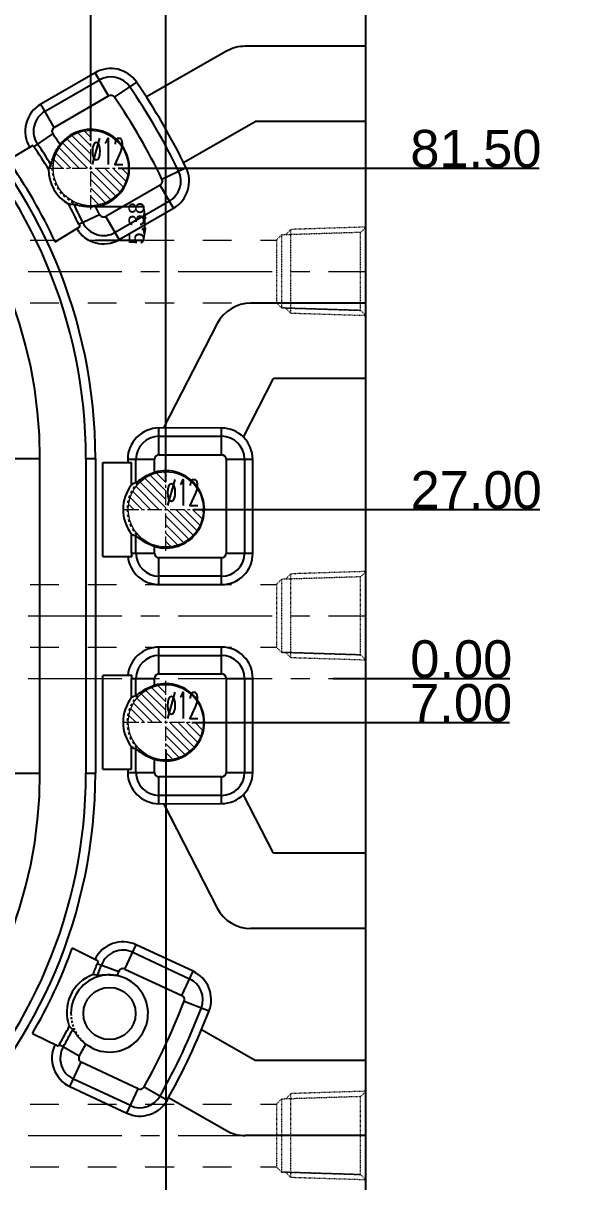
# Model space of a CAD drawing. Header units: millimetres. Extents: x 2704 to 3376, y 1494 to 1982.
# Drawn here: x 3113.9 to 3200.8, y 1663.3 to 1848.3 of the extents above; entities that cross this region are included whole.
import ezdxf
from ezdxf.enums import TextEntityAlignment as Align

# ---------------------------------------------------------------- set-up
doc = ezdxf.new("R2010")
doc.units = ezdxf.units.MM
doc.linetypes.add('CENTER', pattern=[0.6, 0.375, -0.075, 0.075, -0.075])
doc.linetypes.add('HIDDEN', pattern=[0.2, 0.1, -0.1])
for name, color, linetype, lineweight in [('center', 1, 'CENTER', 9), ('cool', 153, 'HIDDEN', 9), ('dim', 82, 'Continuous', 9), ('epin', 13, 'Continuous', 9)]:
    doc.layers.add(name, color=color, linetype=linetype, lineweight=lineweight)
doc.layers.add('DEFAULT_2', color=8, linetype='HIDDEN')
doc.styles.get("Standard").update_dxf_attribs({"font": 'arial.ttf'})
doc.styles.add('TXT05', font='txt.shx', dxfattribs={"width": 0.5, "bigfont": 'gbcbig.shx'})
doc.dimstyles.new('mold', dxfattribs={"dimtxt": 10, "dimasz": 5, "dimexe": 0, "dimexo": 0, "dimgap": 0, "dimtad": 1, "dimzin": 1, "dimdsep": 46, "dimtxsty": 'Standard', "dimcen": 0, "dimclrd": 4, "dimclre": 4, "dimclrt": 6, "dimazin": 0, "dimtfac": 1, "dimtofl": 0, "dimtmove": 0, "dimatfit": 3, "dimfxl": 0, "dimarcsym": 0})

# ---------------------------------------------------------------- blocks, each defined once
blk = doc.blocks.new('cool_jt_f12')
at = {"layer": 'cool', "ltscale": 0.3}
for p, q in [((0, 7.0785), (0.856, 6.2225)), ((0, 7.0785), (12, 6.7035)), ((0.856, 6.2225), (0.856, -6.2225)), ((13.5, 5.827375), (0.856, 6.2225)), ((0.856, 6.2225), (13.5, 5.827375)), ((12, 6.7035), (12.856, 5.8475)), ((12, 6.7035), (12, -6.7035)), ((14.327375, 5), (13.5, 5.827375)), ((13.5, -5.827375), (13.5, 5.827375)), ((14.327375, -5), (14.327375, 5)), ((13.5, -5.827375), (14.327375, -5)), ((0.856, -6.2225), (0, -7.0785)), ((0, -7.0785), (12, -6.7035)), ((0.856, -6.2225), (13.5, -5.827375)), ((12, -6.7035), (12.856, -5.8475))]:
    blk.add_line(p, q, dxfattribs=at)
blk = doc.blocks.new('7')
at = {"layer": 'cool', "ltscale": 46}
for p, q in [((-1665.25, -2312.72), (-1303.91, -2312.72)), ((-1665.25, -2322.72), (-1303.91, -2322.72))]:
    blk.add_line(p, q, dxfattribs=at)
at = {"layer": 'cool', "color": 1, "linetype": 'CENTER', "ltscale": 40}
blk.add_line((-1679.58, -2317.72), (-1289.58, -2317.72), dxfattribs=at)
at = {"layer": 'cool', "ltscale": 0.932966, "rotation": 180}
blk.add_blockref('cool_jt_f12', (-1289.58, -2317.72), dxfattribs=at)
blk = doc.blocks.new('*D70')
at = {"layer": 'Defpoints', "color": 0, "transparency": 16777216}
for p in [(2973.67, 1743.63), (3163.38, 1743.63), (3176.12, 1743.63)]:
    blk.add_point(p, dxfattribs=at)
at = {"layer": 'dim', "color": 4, "lineweight": -2, "transparency": 16777216}
blk.add_line((3163.38, 1743.63), (3191.68, 1743.63), dxfattribs=at)
at = {"layer": 'dim', "color": 6, "transparency": 16777216, "insert": (3183.9, 1746.7), "char_height": 6, "attachment_point": 5}
blk.add_mtext('0.00', dxfattribs=at)
blk = doc.blocks.new('*D108')
at = {"layer": 'Defpoints', "color": 0, "transparency": 16777216}
for p in [(2973.67, 1743.63), (3140.84, 1736.63), (3176.12, 1736.63)]:
    blk.add_point(p, dxfattribs=at)
at = {"layer": 'dim', "color": 4, "lineweight": -2, "transparency": 16777216}
blk.add_line((3140.84, 1736.63), (3191.63, 1736.63), dxfattribs=at)
at = {"layer": 'dim', "color": 6, "transparency": 16777216, "insert": (3183.88, 1739.7), "char_height": 6, "attachment_point": 5}
blk.add_mtext('7.00', dxfattribs=at)
blk = doc.blocks.new('*D113')
at = {"layer": 'Defpoints', "color": 0, "transparency": 16777216}
for p in [(2973.67, 1743.63), (3122.02, 1618.63), (3176.12, 1618.63)]:
    blk.add_point(p, dxfattribs=at)
at = {"layer": 'dim', "color": 4, "lineweight": -2, "transparency": 16777216}
blk.add_line((3122.02, 1618.63), (3200.44, 1618.63), dxfattribs=at)
at = {"layer": 'dim', "color": 6, "transparency": 16777216, "insert": (3188.28, 1621.7), "char_height": 6, "attachment_point": 5}
blk.add_mtext('125.00', dxfattribs=at)
blk = doc.blocks.new('*D115')
at = {"layer": 'Defpoints', "color": 0, "transparency": 16777216}
for p in [(3141.07, 1770.63), (3176.12, 1770.63), (2973.67, 1743.63)]:
    blk.add_point(p, dxfattribs=at)
at = {"layer": 'dim', "color": 4, "lineweight": -2, "transparency": 16777216}
blk.add_line((3141.07, 1770.63), (3196.45, 1770.63), dxfattribs=at)
at = {"layer": 'dim', "color": 6, "transparency": 16777216, "insert": (3186.28, 1773.7), "char_height": 6, "attachment_point": 5}
blk.add_mtext('27.00', dxfattribs=at)
blk = doc.blocks.new('*D117')
at = {"layer": 'Defpoints', "color": 0, "transparency": 16777216}
for p in [(3129.07, 1825.13), (3176.12, 1825.13), (2973.67, 1743.63)]:
    blk.add_point(p, dxfattribs=at)
at = {"layer": 'dim', "color": 4, "lineweight": -2, "transparency": 16777216}
blk.add_line((3129.07, 1825.13), (3196.35, 1825.13), dxfattribs=at)
at = {"layer": 'dim', "color": 6, "transparency": 16777216, "insert": (3186.24, 1828.2), "char_height": 6, "attachment_point": 5}
blk.add_mtext('81.50', dxfattribs=at)
blk = doc.blocks.new('*D118')
at = {"layer": 'Defpoints', "color": 0, "transparency": 16777216}
for p in [(3094.07, 1859.13), (3176.12, 1859.13), (2973.67, 1743.63)]:
    blk.add_point(p, dxfattribs=at)
at = {"layer": 'dim', "color": 4, "lineweight": -2, "transparency": 16777216}
blk.add_line((3094.07, 1859.13), (3200.44, 1859.13), dxfattribs=at)
at = {"layer": 'dim', "color": 6, "transparency": 16777216, "insert": (3188.28, 1862.2), "char_height": 6, "attachment_point": 5}
blk.add_mtext('115.50', dxfattribs=at)
blk = doc.blocks.new('*D119')
at = {"layer": 'Defpoints', "color": 0, "transparency": 16777216}
for p in [(2998.07, 1871.13), (3176.12, 1871.13), (2973.67, 1743.63)]:
    blk.add_point(p, dxfattribs=at)
at = {"layer": 'dim', "color": 4, "lineweight": -2, "transparency": 16777216}
blk.add_line((2998.07, 1871.13), (3200.44, 1871.13), dxfattribs=at)
at = {"layer": 'dim', "color": 6, "transparency": 16777216, "insert": (3188.28, 1874.2), "char_height": 6, "attachment_point": 5}
blk.add_mtext('127.50', dxfattribs=at)
blk = doc.blocks.new('*D124')
at = {"layer": 'Defpoints', "color": 0, "transparency": 16777216}
for p in [(3124.67, 1918.36), (3124.67, 1829.53), (2973.67, 1743.63)]:
    blk.add_point(p, dxfattribs=at)
at = {"layer": 'dim', "color": 4, "lineweight": -2, "transparency": 16777216}
blk.add_line((3124.67, 1829.53), (3124.67, 1942.68), dxfattribs=at)
at = {"layer": 'dim', "color": 6, "transparency": 16777216, "insert": (3121.61, 1930.52), "char_height": 6, "attachment_point": 5, "rotation": 90}
blk.add_mtext('151.00', dxfattribs=at)
blk = doc.blocks.new('*D126')
at = {"layer": 'Defpoints', "color": 0, "transparency": 16777216}
for p in [(3136.67, 1918.36), (3136.67, 1775.03), (2973.67, 1743.63)]:
    blk.add_point(p, dxfattribs=at)
at = {"layer": 'dim', "color": 4, "lineweight": -2, "transparency": 16777216}
blk.add_line((3136.67, 1775.03), (3136.67, 1942.68), dxfattribs=at)
at = {"layer": 'dim', "color": 6, "transparency": 16777216, "insert": (3133.6, 1930.52), "char_height": 6, "attachment_point": 5, "rotation": 90}
blk.add_mtext('163.00', dxfattribs=at)
blk = doc.blocks.new('*D132')
at = {"layer": 'Defpoints', "color": 0, "transparency": 16777216}
for p in [(2973.67, 1743.63), (3136.67, 1732.23), (3136.67, 1566.76)]:
    blk.add_point(p, dxfattribs=at)
at = {"layer": 'dim', "color": 4, "lineweight": -2, "transparency": 16777216}
blk.add_line((3136.67, 1732.23), (3136.67, 1542.44), dxfattribs=at)
at = {"layer": 'dim', "color": 6, "transparency": 16777216, "insert": (3133.6, 1554.6), "char_height": 6, "attachment_point": 5, "rotation": 90}
blk.add_mtext('163.00', dxfattribs=at)
blk = doc.blocks.new('*D133')
at = {"layer": 'Defpoints', "color": 0, "transparency": 16777216}
for p in [(3125.46, 1819.01), (3125.46, 1813.63), (3133.25, 1813.63)]:
    blk.add_point(p, dxfattribs=at)
at = {"layer": 'dim', "color": 4, "linetype": 'Continuous', "lineweight": -2, "transparency": 16777216}
for p, q in [((3125.46, 1819.01), (3133.25, 1819.01)), ((3133.25, 1817.01), (3133.25, 1815.63)), ((3125.46, 1813.63), (3133.25, 1813.63))]:
    blk.add_line(p, q, dxfattribs=at)
at = {"layer": 'dim', "color": 4, "transparency": 16777216}
for points in [[(3132.92, 1817.01), (3133.59, 1817.01), (3133.25, 1819.01)], [(3132.92, 1815.63), (3133.59, 1815.63), (3133.25, 1813.63)]]:
    blk.add_solid(points, dxfattribs=at)
at = {"layer": 'dim', "color": 6, "transparency": 16777216, "insert": (3131.98, 1816.32), "char_height": 2.5, "attachment_point": 5, "rotation": 90}
blk.add_mtext('5.38', dxfattribs=at)
blk = doc.blocks.new('epin_ejp_12')
at = {"layer": 'epin'}
h = blk.add_hatch(dxfattribs=at)
h.set_pattern_fill('_ANSI31', color=123, scale=0.3, angle=90)
h.set_pattern_definition([(135, (-2810.66975, -1736.6349), (-0.6735192, -0.6735192), [])])
h.paths.add_polyline_path([(0, 6, 0.414214), (-6, 0), (0, 0)])
h.paths.add_polyline_path([(6, 0), (0, 0), (0, -6, 0.414214)])
at = {"layer": 'epin', "color": 1, "linetype": 'CENTER', "ltscale": 6.096}
for p, q in [((0, -6.6), (0, 6.6)), ((-6.6, 0), (6.6, 0))]:
    blk.add_line(p, q, dxfattribs=at)
at = {"layer": 'epin'}
blk.add_circle((0, 0), 6, dxfattribs=at)
at = {"layer": 'epin', "color": 6, "style": 'TXT05', "width": 0.5}
blk.add_text('%%c12', height=4.2, dxfattribs=at).set_placement((2.69, 2.7), align=Align.MIDDLE)

msp = doc.modelspace()

# ---------------------------------------------------------------- linework, layer by layer
at = {"color": 7, "linetype": 'Continuous'}
for p, q in [((3168.67, 1625.635), (3168.67, 1861.635)), ((3146.39, 1843.802), (3133.586, 1836.494)), ((3168.67, 1844.591), (3149.364, 1844.591)), ((3125.388, 1840.369), (3116.7, 1835.353)), ((3117.363, 1834.204), (3126.051, 1839.22)), ((3127.528, 1836.662), (3125.388, 1840.369)), ((3128.482, 1836.444), (3132.017, 1838.859)), ((3118.841, 1831.646), (3127.528, 1836.662)), ((3118.841, 1831.646), (3116.7, 1835.353)), ((3139.494, 1826.049), (3150.956, 1832.591)), ((3168.67, 1832.591), (3150.956, 1832.591)), ((3115.595, 1828.517), (3118.61, 1830.612)), ((3115.433, 1828.772), (3111.45, 1826.4)), ((3136.057, 1823.375), (3139.909, 1825.242)), ((3135.77, 1822.438), (3127.084, 1817.423)), ((3137.91, 1818.731), (3135.77, 1822.438)), ((3137.247, 1819.879), (3128.562, 1814.865)), ((3122.759, 1816.163), (3126.075, 1817.738)), ((3129.225, 1813.716), (3127.084, 1817.423)), ((3129.225, 1813.716), (3137.91, 1818.731)), ((3118.973, 1813.379), (3122.96, 1815.794)), ((3168.67, 1803.558), (3150.229, 1803.558)), ((3144.893, 1800.303), (3136.32, 1783.635)), ((3149.071, 1782.191), (3153.89, 1791.558)), ((3168.67, 1791.558), (3153.89, 1791.558)), ((3145.581, 1783.617), (3135.581, 1783.635)), ((3135.581, 1779.354), (3135.581, 1783.635)), ((3135.581, 1782.309), (3145.581, 1782.309)), ((3145.581, 1779.354), (3145.581, 1783.617)), ((3110.779, 1778.76), (3116.552, 1778.76)), ((3116.552, 1728.51), (3116.552, 1778.76)), ((3123.906, 1778.76), (3125.412, 1778.76)), ((3123.906, 1778.76), (3123.906, 1728.51)), ((3125.412, 1778.76), (3125.412, 1728.51)), ((3126.581, 1778.135), (3131.191, 1778.135)), ((3126.581, 1763.135), (3126.581, 1778.135)), ((3130.581, 1778.635), (3134.862, 1778.635)), ((3130.581, 1778.635), (3130.581, 1778.135)), ((3131.191, 1774.573), (3131.191, 1778.135)), ((3131.908, 1774.898), (3131.908, 1778.635)), ((3134.862, 1776.539), (3134.862, 1778.635)), ((3135.581, 1779.354), (3145.581, 1779.354)), ((3146.301, 1778.635), (3150.581, 1778.635)), ((3146.301, 1778.635), (3146.301, 1763.635)), ((3149.255, 1778.635), (3149.255, 1763.635)), ((3150.581, 1763.635), (3150.581, 1778.635)), ((3131.191, 1763.635), (3131.191, 1766.697)), ((3131.908, 1763.635), (3131.908, 1766.371)), ((3131.191, 1763.635), (3134.862, 1763.635)), ((3134.862, 1763.635), (3134.862, 1764.731)), ((3146.301, 1763.635), (3150.581, 1763.635)), ((3126.581, 1763.135), (3131.224, 1763.135)), ((3145.581, 1762.915), (3135.581, 1762.915)), ((3135.581, 1758.635), (3135.581, 1762.915)), ((3145.581, 1758.635), (3145.581, 1762.915)), ((3145.581, 1759.961), (3135.581, 1759.961)), ((3135.581, 1758.635), (3145.581, 1758.635)), ((3145.581, 1748.635), (3135.581, 1748.635)), ((3135.581, 1744.354), (3135.581, 1748.635)), ((3145.581, 1744.354), (3145.581, 1748.635)), ((3135.581, 1747.309), (3145.581, 1747.309)), ((3131.224, 1744.135), (3126.581, 1744.135)), ((3126.581, 1729.135), (3126.581, 1744.135)), ((3131.191, 1743.635), (3134.862, 1743.635)), ((3131.191, 1740.573), (3131.191, 1743.635)), ((3131.908, 1740.898), (3131.908, 1743.635)), ((3134.862, 1742.539), (3134.862, 1743.635)), ((3135.581, 1744.354), (3145.581, 1744.354)), ((3146.301, 1743.635), (3150.581, 1743.635)), ((3146.301, 1743.635), (3146.301, 1728.635)), ((3149.255, 1743.635), (3149.255, 1728.635)), ((3150.581, 1728.635), (3150.581, 1743.635)), ((3131.191, 1729.135), (3131.191, 1732.697)), ((3131.908, 1728.635), (3131.908, 1732.371)), ((3134.862, 1728.635), (3134.862, 1730.731)), ((3110.779, 1728.51), (3116.552, 1728.51)), ((3123.906, 1728.51), (3125.412, 1728.51)), ((3126.581, 1729.135), (3131.191, 1729.135)), ((3130.581, 1729.135), (3130.581, 1728.635)), ((3130.581, 1728.635), (3134.862, 1728.635)), ((3146.301, 1728.635), (3150.581, 1728.635)), ((3145.581, 1727.915), (3135.581, 1727.915)), ((3135.581, 1723.635), (3135.581, 1727.915)), ((3145.581, 1723.653), (3145.581, 1727.915)), ((3145.581, 1724.961), (3135.581, 1724.961)), ((3153.89, 1715.712), (3149.08, 1725.063)), ((3135.581, 1723.635), (3145.581, 1723.653)), ((3136.311, 1723.653), (3144.893, 1706.967)), ((3168.67, 1715.712), (3153.89, 1715.712)), ((3168.67, 1703.712), (3150.229, 1703.712)), ((3125.887, 1698.497), (3121.705, 1700.555)), ((3130.138, 1697.233), (3131.947, 1701.113)), ((3141.036, 1696.874), (3131.947, 1701.113)), ((3131.387, 1699.911), (3140.476, 1695.672)), ((3125.719, 1698.112), (3129.16, 1696.832)), ((3130.138, 1697.233), (3139.227, 1692.995)), ((3139.227, 1692.995), (3141.036, 1696.874)), ((3139.596, 1692.086), (3143.596, 1690.562)), ((3150.956, 1682.635), (3142.385, 1687.527)), ((3115.346, 1686.928), (3119.52, 1684.912)), ((3119.66, 1685.181), (3122.845, 1683.356)), ((3121.356, 1678.467), (3123.165, 1682.346)), ((3132.257, 1678.107), (3123.165, 1682.346)), ((3168.67, 1682.635), (3150.956, 1682.635)), ((3121.356, 1678.467), (3130.448, 1674.227)), ((3131.009, 1675.429), (3121.917, 1679.669)), ((3133.188, 1678.406), (3136.92, 1676.309)), ((3130.448, 1674.227), (3132.257, 1678.107)), ((3137.125, 1676.712), (3146.39, 1671.424)), ((3168.67, 1670.635), (3149.364, 1670.635))]:
    msp.add_line(p, q, dxfattribs=at)
msp.add_circle((3127.67, 1690.135), 4.167, dxfattribs=at)
for centre, radius, start, end in [((3044.02, 1778.76), 81.393, 0, 90), ((3044.02, 1778.76), 79.886, 0, 90), ((3044.02, 1778.76), 72.532, 0, 90), ((3149.364, 1838.591), 6, 90, 119.71609), ((3127.888, 1836.039), 5, 34.33151, 120), ((3127.888, 1836.039), 3.674, 34.33151, 120), ((3044.02, 1778.76), 105.235, 25.86157, 34.33151), ((3044.02, 1778.76), 106.544, 25.86157, 34.33151), ((3127.888, 1836.039), 0.719, 34.33151, 120), ((3044.02, 1778.76), 102.281, 25.86157, 34.33151), ((3119.2, 1831.023), 5, 120, 210.84689), ((3119.2, 1831.023), 3.674, 120, 214.80564), ((3119.2, 1831.023), 0.719, 120, 214.80564), ((3044.02, 1778.76), 90.842, 33.49844, 34.80564), ((3124.67, 1825.135), 6.175, 277.33453, 142.46461), ((3118.704, 1830.678), 3.786, 210.22651, 214.80463), ((3044.02, 1778.76), 87.171, 32.02626, 34.80564), ((3044.02, 1778.76), 87.888, 32.30313, 34.80564), ((3044.02, 1778.76), 82.562, 24.79145, 35.24151), ((3124.258, 1824.898), 6.335, 179.19317, 240.60596), ((3122.562, 1823.055), 5.025, 155.5455, 157.37896), ((3122.714, 1822.984), 5.193, 148.11297, 155.52997), ((3135.41, 1823.061), 3.674, 300, 25.86157), ((3135.41, 1823.061), 5, 300, 25.86157), ((3135.41, 1823.061), 0.719, 300, 25.86157), ((3044.02, 1778.76), 87.171, 25.40867, 27.77287), ((3044.02, 1778.76), 87.888, 25.40867, 27.49601), ((3044.02, 1778.76), 90.842, 25.40867, 26.30069), ((3126.725, 1818.046), 0.719, 205.40867, 300), ((3126.725, 1818.046), 5, 210.93083, 300), ((3126.178, 1817.787), 3.785, 205.40881, 211.76901), ((3126.725, 1818.046), 3.674, 205.40867, 300), ((3150.229, 1797.558), 6, 90, 152.78047), ((3135.581, 1778.635), 5, 90, 180), ((3135.581, 1778.635), 3.674, 90, 180), ((3145.581, 1778.635), 4.982, 0, 90), ((3145.581, 1778.635), 3.674, 0, 90), ((3135.581, 1778.635), 0.719, 90, 180), ((3145.581, 1778.635), 0.719, 0, 90), ((3136.67, 1770.635), 6.175, 252.9766, 107.0234), ((3135.581, 1763.635), 3.674, 180, 270), ((3135.581, 1763.635), 0.719, 180, 270), ((3145.581, 1763.635), 5, 270, 0), ((3145.581, 1763.635), 3.674, 270, 0), ((3145.581, 1763.635), 0.719, 270, 0), ((3135.581, 1763.635), 5, 185.73917, 270), ((3135.581, 1743.635), 5, 90, 174.26083), ((3145.581, 1743.635), 5, 0, 90), ((3135.581, 1743.635), 3.674, 90, 180), ((3145.581, 1743.635), 3.674, 0, 90), ((3135.581, 1743.635), 0.719, 90, 180), ((3145.581, 1743.635), 0.719, 0, 90), ((3136.67, 1736.635), 6.175, 252.9766, 107.0234), ((3044.02, 1728.51), 81.393, 270, 0), ((3044.02, 1728.51), 79.886, 270, 0), ((3044.02, 1728.51), 72.532, 270, 0), ((3135.581, 1728.635), 5, 180, 270), ((3135.581, 1728.635), 3.674, 180, 270), ((3135.581, 1728.635), 0.719, 180, 270), ((3145.581, 1728.635), 4.982, 270, 0), ((3145.581, 1728.635), 3.674, 270, 0), ((3145.581, 1728.635), 0.719, 270, 0), ((3150.229, 1709.712), 6, 207.21953, 270), ((3044.02, 1728.51), 82.562, 329.75849, 340.20855), ((3129.834, 1696.581), 5, 65, 154.06917), ((3129.834, 1696.581), 3.674, 65, 159.59133), ((3044.02, 1728.51), 87.171, 338.35004, 339.59133), ((3129.269, 1696.791), 3.788, 153.23264, 159.58863), ((3044.02, 1728.51), 87.888, 338.45676, 339.59133), ((3044.02, 1728.51), 90.842, 339.15393, 339.59133), ((3129.834, 1696.581), 0.719, 65, 159.59133), ((3138.923, 1692.343), 5, 339.13843, 65), ((3127.239, 1690.333), 6.405, 110.06121, 200.59735), ((3127.67, 1690.135), 6.16, 232.35071, 180), ((3124.407, 1689.83), 6.55, 78.00604, 84.43728), ((3138.923, 1692.343), 3.674, 339.13843, 65), ((3044.02, 1728.51), 102.281, 330.66849, 339.13843), ((3138.923, 1692.343), 0.719, 339.13843, 65), ((3044.02, 1728.51), 105.235, 330.66849, 339.13843), ((3044.02, 1728.51), 106.544, 330.66849, 339.13843), ((3044.02, 1728.51), 87.171, 330.19436, 332.36274), ((3044.02, 1728.51), 87.888, 330.19436, 332.25602), ((3125.772, 1692.807), 6.55, 226.27551, 232.70674), ((3123.469, 1682.998), 5, 154.15311, 245), ((3122.944, 1683.299), 3.785, 150.19441, 154.77411), ((3123.469, 1682.998), 3.674, 150.19436, 245), ((3044.02, 1728.51), 90.842, 330.19436, 331.55885), ((3123.469, 1682.998), 0.719, 150.19436, 245), ((3132.561, 1678.759), 0.719, 245, 330.66849), ((3132.561, 1678.759), 3.674, 245, 330.66849), ((3132.561, 1678.759), 5, 245, 330.66849), ((3149.364, 1676.635), 6, 240.28391, 270)]:
    msp.add_arc(centre, radius, start, end, dxfattribs=at)
for centre, major_axis, ratio, start_param, end_param in [((3136.249, 1770.635), (6.416, 0), 0.9978449, 2.4789517, 3.8042336), ((3134.018, 1770.635), (5.345, 0), 0.8682238, 1.9766765, 2.1280908), ((3134.018, 1770.635), (5.345, 0), 0.8682238, -2.1280908, -1.9766765), ((3135.069, 1763.635), (3.878, 0), 0.991217, 3.1415927, 3.2720504), ((3135.069, 1743.635), (3.878, 0), 0.991217, 3.0111349, 3.1415927), ((3136.249, 1736.635), (6.416, 0), 0.9978449, 2.4789517, 3.8042336), ((3134.018, 1736.635), (5.345, 0), 0.8682238, 1.9766765, 2.1280908), ((3134.018, 1736.635), (5.345, 0), 0.8682238, -2.1280908, -1.9766765)]:
    msp.add_ellipse(centre, major_axis=major_axis, ratio=ratio, start_param=start_param, end_param=end_param, dxfattribs=at)
for points, knots in [([(3118.305, 1825.727), (3118.338, 1825.78), (3118.383, 1825.944), (3118.467, 1826.229), (3118.576, 1826.602), (3118.783, 1827.195), (3119.147, 1827.991), (3119.543, 1828.598), (3119.773, 1828.897)], [0, 0, 0, 0, 0.0532484, 0.1421244, 0.2551405, 0.3845974, 0.677958, 1, 1, 1, 1]), ([(3121.98, 1819.337), (3121.913, 1819.335), (3121.635, 1819.332), (3121.358, 1819.351), (3121.149, 1819.379)], [0, 0, 0, 0, 0.2417614, 1, 1, 1, 1]), ([(3125.458, 1819.01), (3125.084, 1818.962), (3124.36, 1818.925), (3123.489, 1819.012), (3122.872, 1819.13), (3122.495, 1819.224), (3122.206, 1819.294), (3122.042, 1819.338), (3121.98, 1819.337)], [0, 0, 0, 0, 0.3219788, 0.6153646, 0.7448477, 0.8579166, 0.9467718, 1, 1, 1, 1]), ([(3131.908, 1774.898), (3131.962, 1774.919), (3132.087, 1775.014), (3132.311, 1775.181), (3132.605, 1775.406), (3133.105, 1775.751), (3133.848, 1776.173), (3134.508, 1776.431), (3134.862, 1776.539)], [0, 0, 0, 0, 0.0509392, 0.136786, 0.2480016, 0.3772101, 0.6733287, 1, 1, 1, 1]), ([(3134.862, 1764.731), (3134.508, 1764.839), (3133.848, 1765.096), (3133.106, 1765.519), (3132.605, 1765.864), (3132.311, 1766.088), (3132.087, 1766.256), (3131.962, 1766.351), (3131.908, 1766.371)], [0, 0, 0, 0, 0.3265802, 0.6227311, 0.7519561, 0.8631896, 0.9490495, 1, 1, 1, 1]), ([(3131.908, 1740.898), (3131.962, 1740.919), (3132.087, 1741.014), (3132.311, 1741.181), (3132.605, 1741.406), (3133.105, 1741.751), (3133.848, 1742.173), (3134.508, 1742.431), (3134.862, 1742.539)], [0, 0, 0, 0, 0.0509392, 0.136786, 0.2480016, 0.3772101, 0.6733287, 1, 1, 1, 1]), ([(3134.862, 1730.731), (3134.508, 1730.839), (3133.848, 1731.096), (3133.106, 1731.519), (3132.605, 1731.864), (3132.311, 1732.088), (3132.087, 1732.256), (3131.962, 1732.351), (3131.908, 1732.371)], [0, 0, 0, 0, 0.3265802, 0.6227311, 0.7519561, 0.8631896, 0.9490495, 1, 1, 1, 1]), ([(3125.768, 1696.237), (3125.817, 1696.227), (3125.954, 1696.237), (3126.199, 1696.261), (3126.53, 1696.298), (3127.092, 1696.341), (3127.9, 1696.343), (3128.568, 1696.254), (3128.915, 1696.183)], [0, 0, 0, 0, 0.0476719, 0.1280654, 0.2351035, 0.3628418, 0.6634481, 1, 1, 1, 1]), ([(3123.898, 1685.246), (3123.617, 1685.462), (3123.114, 1685.911), (3122.588, 1686.525), (3122.255, 1686.979), (3122.067, 1687.254), (3121.925, 1687.455), (3121.844, 1687.566), (3121.804, 1687.596)], [0, 0, 0, 0, 0.3364944, 0.6371127, 0.7648524, 0.8719034, 0.9523141, 1, 1, 1, 1])]:
    msp.add_open_spline(points, degree=3, knots=knots, dxfattribs=at)
at = {"layer": 'center', "color": 1, "linetype": 'CENTER', "ltscale": 40}
msp.add_line((2778.67, 1743.635), (3168.67, 1743.635), dxfattribs=at)
at = {"layer": 'DEFAULT_2', "color": 8, "linetype": 'HIDDEN', "ltscale": 2}
msp.add_arc((3124.67, 1825.135), 6.16, 142.46461, 180, dxfattribs=at)
at = {"layer": 'DEFAULT_2', "color": 8, "linetype": 'HIDDEN', "ltscale": 4}
for centre, start, end in [((3124.67, 1825.135), 180, 277.33453), ((3136.67, 1770.635), 107.0234, 180), ((3136.67, 1770.635), 180, 252.9766), ((3136.67, 1736.635), 107.0234, 180), ((3136.67, 1736.635), 180, 252.9766)]:
    msp.add_arc(centre, 6.16, start, end, dxfattribs=at)
at = {"layer": 'DEFAULT_2', "color": 8, "linetype": 'HIDDEN', "ltscale": 3}
msp.add_arc((3127.67, 1690.135), 6.16, 180, 232.35071, dxfattribs=at)

# ---------------------------------------------------------------- block references
for p in [(4458.249, 4126.359), (4458.249, 4071.359), (4458.249, 3988.359)]:
    msp.add_blockref('7', p)
at = {"layer": 'epin'}
for p in [(3124.67, 1825.135), (3136.67, 1770.635), (3136.67, 1736.635)]:
    msp.add_blockref('epin_ejp_12', p, dxfattribs=at)

# ---------------------------------------------------------------- dimensions: what is measured, and where the dimension line sits
at = {"layer": 'dim'}
for feature_location, offset, dtype, origin, picture, middle in [((3124.67, 1829.535), (0, 88.821), 1, (2973.67, 1743.635), '*D124', (3121.606, 1930.517)), ((3136.67, 1775.035), (0, 143.321), 1, (2973.67, 1743.635), '*D126', (3133.604, 1930.517)), ((2998.07, 1871.135), (178.048, 0), 0, (2973.67, 1743.635), '*D119', (3188.28, 1874.198)), ((3094.07, 1859.135), (82.048, 0), 0, (2973.67, 1743.635), '*D118', (3188.28, 1862.198)), ((3129.07, 1825.135), (47.048, 0), 0, (2973.67, 1743.635), '*D117', (3186.235, 1828.198)), ((3141.07, 1770.635), (35.048, 0), 0, (2973.67, 1743.635), '*D115', (3186.282, 1773.698)), ((3163.383544855, 1743.634926678), (12.734494471, 0), 0, (2973.669744756, 1743.634926678), '*D70', (3183.900440417, 1746.698364605)), ((3140.837, 1736.635), (35.281, 0), 0, (2973.67, 1743.635), '*D108', (3183.876, 1739.698)), ((3122.024, 1618.635), (54.094, 0), 0, (2973.67, 1743.635), '*D113', (3188.28, 1621.698)), ((3136.67, 1732.235), (0, -165.475), 1, (2973.67, 1743.635), '*D132', (3133.604, 1554.598))]:
    dim = msp.add_ordinate_dim(feature_location=feature_location, offset=offset, dtype=dtype, origin=origin, dimstyle='mold', override={"dimtxt": 6, "dimasz": 2}, dxfattribs=at)
    dim.commit()
    dim.dimension.update_dxf_attribs({"geometry": picture, "text_midpoint": middle})
dim = msp.add_linear_dim(base=(3133.2539, 1813.6349), p1=(3125.4581, 1819.0105), p2=(3125.4581, 1813.6349), angle=90, dimstyle='mold', override={"dimtxt": 2.5, "dimasz": 2}, dxfattribs=at)
dim.commit()
dim.dimension.update_dxf_attribs({"geometry": '*D133', "text_midpoint": (3133.2539, 1816.3227), "dimtype": 160})

doc.saveas('drawing.dxf')
